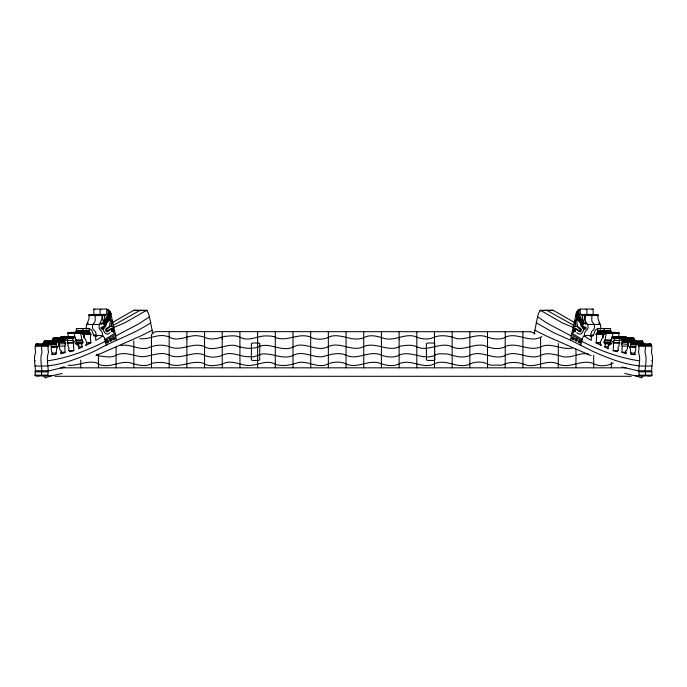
<?xml version="1.0" encoding="UTF-8"?>
<svg xmlns="http://www.w3.org/2000/svg" width="687" height="687" viewBox="0 0 687 687"><rect width="100%" height="100%" fill="white"/><g stroke="black" fill="none" stroke-linecap="round" stroke-linejoin="round"><path stroke-width="1.03" d="M43.058 343.964L44.492 340.632L57.356 340.632L58.61 343.131A5.058 3.529 -90 0 1 58.833 343.998L59.726 348.902L60.396 350.49L61.289 350.722L60.825 353.848L64.363 352.895L65.093 352.233L64.793 346.772L65.909 342.761L64.973 343.775L58.541 343.775L57.914 341.576L59.906 338.038L67.017 338.244L68.159 344.196L67.73 345.209L69.095 348.111L68.58 349.537L69.954 351.701A49.026 34.204 90 0 1 71.706 351.212L73.853 350.636L73.449 345.243L74.136 341.241L73.38 342.916L68.013 342.916M64.973 343.775C63.925 342.032 65.188 338.743 66.613 338.373M292.98 367.828L292.997 331.555M595.028 315.634L593.199 314.431L593.104 309.064L580.24 309.064L580.335 314.431L582.172 315.634L583.134 321.095L584.225 320.546L584.405 318.33A9.996 6.973 -90 0 1 584.611 316.363L584.938 315.29C586.466 315.84 584.096 320.923 586.354 322.641C588.544 324.753 589.017 329.142 585.994 330.791A3.134 2.19 -90 0 0 584.792 332.8L584.173 335.78L585.161 336.544A80.619 56.248 90 0 0 587.72 338.339L591.258 340.426L591.455 335.325L592.718 336.149L593.207 335.754L595.114 330.507A4.457 3.109 -90 0 1 596.23 329.614L597.81 328.515L597.492 330.911L598.179 331.95L596.093 333.976L596.728 337.394A2.654 1.855 -90 0 1 596.539 338.373L596.179 342.942L598.746 344.187A100.079 69.825 -90 0 0 600.524 345.089L601.34 345.484L600.318 343.028C601.125 339.017 603.212 337.918 603.495 334.389C602.147 330.181 604.886 335.436 606.252 333.083L619.331 333.135L618.326 336.888M610.185 328.678C610.743 328.79 610.966 331.709 610.657 332.834L597.793 332.834M102.543 326.866L103.076 328.738L104.295 328.223A1.872 1.305 -90 0 0 104.51 327.364L103.977 325.793M104.862 323.611L104.244 324.041L104.287 323.002L105.128 323.242L105.463 326.213A1.039 0.721 -90 0 1 104.999 326.746L104.269 326.608M91.972 315.634L93.801 314.431L93.896 309.064L106.76 309.064L109.98 311.486A6.922 4.826 -90 0 1 110.959 313.641L112.29 320.554A7.162 4.998 90 0 1 112.505 321.121L113.879 327.381L124.811 322.821L146.623 310.292L148.323 313.057L149.423 316.75L152.918 334.277M86.433 329.107C84.948 324.144 90.478 320.022 88.881 315.05L101.745 315.05L102.389 316.363A9.996 6.973 -90 0 1 102.595 318.33L102.775 320.546L103.866 321.095L104.828 315.634L106.665 314.431L106.76 309.064M67.42 338.554L73.157 338.545L73.792 336.965L74.531 336.939L75.922 339.679L76.704 344.041L77.683 345.518L78.498 344.144L78.73 345.321A24.157 16.857 90 0 1 78.756 347.88L78.713 348.756L79.28 348.524A18.291 12.761 90 0 0 79.804 348.3L82.371 346.763C79.941 341.637 84.604 344.771 82.131 340.117A8.21 5.728 90 0 1 81.598 337.798C80.285 330.936 79.993 335.454 83.823 332.371C82.603 337.188 85.884 338.425 86.682 343.028L85.66 345.484L86.476 345.089A100.079 69.825 90 0 0 88.254 344.187L90.821 342.942L90.461 338.373A2.654 1.855 -90 0 1 90.272 337.394C90.452 335.857 91.972 332.697 89.207 332.834L76.343 332.834C76.034 331.709 76.257 328.79 76.815 328.678M580.24 309.064C572.185 312.843 583.443 321.336 581.537 326.213A1.039 0.721 -90 0 0 582.001 326.746L583.023 325.793M104.063 327.476C103.436 329.477 102.492 325.612 104.235 326.462M579.235 309.468C577.741 314.483 581.4 317.806 582.859 322.091M62.225 373.436L51.508 375.901L48.571 375.789L47.781 375.171C49.43 368.069 45.625 359.954 48.373 352.732A2.619 1.829 -90 0 0 48.408 351.478C47.867 349.108 47.326 343.174 50.718 343.904L51.362 348.257A16.205 11.301 -90 0 1 51.164 349.374L52.538 354.664L55.793 354.406L56.523 350.413A2.147 1.494 -90 0 1 56.695 348.867C59.417 344.333 54.445 347.957 51.577 346.995M606.252 333.083L605.402 337.798A8.21 5.728 -90 0 1 604.869 340.117C602.362 344.805 607.093 341.551 604.629 346.763L607.196 348.3A18.291 12.761 90 0 0 607.72 348.524L608.287 348.756L608.244 347.88A24.157 16.857 -90 0 1 608.27 345.321L608.502 344.144L610.64 344.144M222.227 367.828L222.227 331.563M624.775 373.436L635.492 375.901L638.429 375.789L639.219 375.171C637.588 368.06 641.357 359.954 638.627 352.732A2.619 1.829 -90 0 1 638.592 351.478C639.133 349.108 639.674 343.174 636.282 343.904L635.638 348.257A16.205 11.301 90 0 0 635.836 349.374L634.462 354.664L631.207 354.406L630.477 350.413A2.147 1.494 -90 0 0 630.305 348.867C627.583 344.333 632.555 347.957 635.423 346.995M645.557 375.394L648.356 375.901L651.293 375.789L652.083 375.171C650.452 368.06 654.222 359.954 651.491 352.732A2.619 1.829 -90 0 1 651.456 351.478C651.989 349.108 652.538 343.174 649.146 343.904M618.987 342.916L613.62 342.916L612.864 341.241L613.551 345.243L613.148 350.636L615.294 351.212A49.026 34.204 -90 0 1 617.046 351.701L618.42 349.537L617.905 348.111L619.27 345.209L618.841 344.196L619.983 338.244L627.094 338.038L629.086 341.576L628.39 343.131A5.058 3.529 -90 0 0 628.167 343.998L627.274 348.902L626.604 350.49L625.711 350.722L626.175 353.848L621.907 352.233L622.207 346.772L621.194 342.615L622.027 343.775C629.67 344.891 627.437 344.067 629.644 340.632L642.585 340.812M89.207 332.834L89.19 328.515L90.77 329.614A4.457 3.109 -90 0 1 91.886 330.516L93.793 335.754L94.282 336.149L95.545 335.325L95.742 340.426L99.28 338.339A80.619 56.248 90 0 0 101.839 336.544L102.827 335.78L102.208 332.8A3.134 2.19 -90 0 0 101.006 330.791C95.313 326.334 103.874 320.391 101.745 315.05M37.854 343.904C34.462 343.174 35.003 349.108 35.544 351.478A2.619 1.829 -90 0 1 35.509 352.732C32.761 359.954 36.566 368.069 34.917 375.171L35.707 375.789L38.644 375.901L41.443 375.394M578.402 311.117A46.836 32.675 90 0 1 578.428 310.12L578.437 309.974M577.14 311.907C576.204 316.372 578.411 319.721 580.85 322.89A14.29 9.97 -90 0 1 581.236 324.178L581.46 325.209M109.431 326.394L110.444 319.893A43.564 30.391 -90 0 0 110.358 318.158L111.517 321.49L111.122 325.569A5.505 3.839 90 0 1 111.208 326.299L112.754 326.883L114.051 330.833M585.255 315.05L598.119 315.05C596.522 320.022 602.052 324.144 600.567 329.107M581.752 323.817C582.439 321.078 583.469 325.406 582.138 323.611M59.511 343.079L58.653 345.527M574.985 326.17L575.002 326.024A6.037 4.208 90 0 0 575.01 324.728L574.847 323.113A6.355 4.44 -90 0 0 574.718 322.1L574.495 321.121A7.162 4.998 90 0 1 574.71 320.563L576.041 313.641A6.922 4.826 -90 0 1 577.02 311.486L577.819 310.507M581.915 325.612L582.293 326.093L581.949 324.899M630.065 346.995L631.078 343.964L629.867 341.722M622.027 343.775C623.075 342.032 621.812 338.743 620.387 338.373M635.243 340.984L634.444 339.533L621.58 339.533M620.267 338.356L619.64 336.965L619.288 337.257M608.502 344.144L609.317 345.518L612.469 336.939L613.208 336.965L614.341 339.112L613.62 342.916M626.381 338.433L626.733 337.961L626.072 336.965L612.469 336.939M632.813 338.433L633.526 338.038L634.444 339.533M67.618 343.148L67.764 342.16M651.808 365.896C632.83 367.528 614.642 360.735 597.501 353.436A306.909 214.129 -90 0 1 590.202 350.035L570.605 340.202L571.61 333.659A9.309 6.492 -90 0 1 571.902 332.8L573.447 326.626M534.082 334.277L537.577 316.75L538.677 313.057L540.377 310.292L553.241 310.292L575.053 322.821M65.42 339.533L52.556 339.533L51.757 340.984M611.009 341.808L610.382 342.16L610.434 343.337M72.788 338.554L73.38 342.916M105.54 325.209L105.764 324.178A14.29 9.97 90 0 1 106.15 322.89C108.589 319.721 110.796 316.372 109.86 311.907M52.556 339.533L53.56 338.021L59.194 338.416M57.356 340.632L55.922 343.964L56.935 346.995M580.678 345.312L582.825 337.291A44.621 31.13 90 0 0 583.77 336.252C585.633 335.239 589.686 334.835 591.593 336.544M49.49 343.964L50.924 340.632L51.242 341.07M106.811 341.971C107.61 339.936 108.34 344.239 106.476 342.839C104.579 339.799 109.68 338.811 108.34 342.478M110.281 340.237C111.079 338.202 111.809 342.504 109.946 341.104C108.048 338.064 113.149 337.077 111.809 340.743M113.424 338.648C114.222 336.613 114.944 340.924 113.089 339.524C111.191 336.484 116.283 335.496 114.952 339.155M112.505 321.121L112.282 322.1A6.355 4.44 -90 0 0 112.153 323.113L111.99 324.728A6.037 4.208 -90 0 0 111.998 326.024L112.015 326.17M70.941 332.997L70.959 332.371L69.37 333.513M77.373 332.997L77.391 332.371L75.802 333.513M104.604 323.182C105.369 319.017 109.946 316.613 108.615 311.846A46.836 32.675 90 0 0 108.572 310.12L108.563 309.974M610.571 343.208L611.026 343.019M76.566 343.337L76.618 342.16L75.991 341.808M105.248 323.817C106.794 319.541 110.727 315.831 109.181 310.507M112.282 328.618C112.333 333.496 110.693 331.804 111.655 328.188L109.113 329.803A15.028 10.485 90 0 0 108.563 330.258L107.704 330.593A31.276 21.821 -90 0 1 107.129 330.773L106.485 330.653L106.683 329.605A39.537 27.583 90 0 1 108.16 328.257L109.8 326.497L111.208 326.299M74.531 336.939L60.928 336.965L60.267 337.961L60.619 338.433M68.674 336.888L67.669 333.135L80.748 333.083M574.495 321.121L573.121 327.381L562.189 322.821L540.377 310.292M574.718 328.618L574.504 331.254L573.516 332.534L573.276 331.495L574.28 329.666L572.949 330.833M583.813 329.408L583.761 329.545A16.943 11.816 90 0 1 583.151 331.091C582.61 333.075 580.24 335.084 578.265 333.607A34.496 24.062 -90 0 0 576.736 332.783M104.141 322.091C105.549 317.789 109.327 314.509 107.765 309.468M642.86 375.119L641.856 377.936L634.788 375.428M591.181 315.771L591.37 315.29C592.898 315.84 590.528 320.923 592.787 322.641C594.968 324.753 595.449 329.142 592.426 330.791A3.134 2.19 -90 0 0 591.224 332.8L590.365 336.063M597.613 315.771L598.119 315.05M58.781 343.423L59.013 342.899M642.019 341.448L642.508 340.632M110.186 329.322L108.185 331.443C105.506 333.35 104.596 328.815 107.12 327.965L109.8 326.497M105.549 326.857L106.82 322.701L109.37 320.108A2.636 1.838 90 0 0 109.628 319.532L109.697 319.309A10.571 7.377 -90 0 1 109.903 318.519L110.538 315.281A32.564 22.723 -90 0 0 110.641 314.019M105.137 324.41L104.038 324.539A2.705 1.881 -90 0 1 103.694 324.17L103.617 324.066M586.586 327.845C581.494 332.989 586.801 323.843 584.852 328.292M635.758 341.07L636.162 340.812M102.148 328.292C100.199 323.843 105.506 332.989 100.414 327.845M75.974 343.019L82.663 342.676M626.072 336.965L625.548 337.051M61.452 337.051L60.928 336.965M616.059 332.997L616.041 332.371L617.63 333.513M604.225 332.834C604.534 331.709 604.311 328.79 603.753 328.678M583.383 324.066L583.306 324.17A2.705 1.881 90 0 1 582.962 324.539L581.863 324.41M582.731 326.608L582.49 327.364A1.872 1.305 -90 0 0 582.705 328.223L583.924 328.738L584.457 326.866M505.349 363.767L502.077 365.132L490.965 365.158L488.457 364.608C483.201 361.113 474.373 361.371 469.049 364.496C457.387 368.807 447.435 359.378 435.781 363.131C424.549 370.336 412.123 358.966 400.315 363.251C394.072 367.219 385.244 365.484 378.735 362.848C367.803 360.151 358.442 367.94 347.605 364.668C341.43 361.079 332.388 361.353 326.196 364.857C316.243 367.88 308.008 360.701 298.098 362.564C290.987 365.063 282.975 366.721 275.324 364.385C267.801 359.541 259.411 364.548 251.631 365.304C241.687 366.884 231.768 358.425 222.245 364.222C216.414 365.518 208.419 367.056 203.232 363.165C192.042 359.842 182.321 367.588 171.123 364.806C165.309 361.955 158.594 361.989 152.308 363.2C145.369 367.803 136.687 364.677 129.508 362.607C118.98 361.001 109.851 368.404 99.143 364.548L97.494 363.165C87.189 359.696 78.155 366.205 68.107 365.235M98.396 315.634C102.105 315.239 98.301 308.016 101.332 309.468M612.143 333.487L612.976 333.427L611.834 337.798A8.21 5.728 -90 0 1 611.447 339.644M618.575 333.487L619.116 333.083M292.98 347.09C304.401 340.443 316.947 352.912 328.36 346.549C340.237 341.147 352.208 352.508 363.741 346.566M53.835 338.416L67.017 338.244M505.28 363.827C512.21 361.379 519.913 362.384 526.465 365.14C537.337 367.76 547.805 358.571 558.299 364.162C570.012 369.151 580.901 359.138 592.735 363.26C598.54 366.849 607.402 366.411 613.225 362.959M139.873 338.665C149.311 339.833 157.417 333.418 167.07 336.304A5.298 1.769 0 0 1 168.942 336.87C178.594 342.925 188.745 333.951 198.818 335.952C204.073 336.141 208.204 340.022 213.88 338.768C217.839 338.931 221.369 336.974 225.181 336.338C229.956 335.977 235.349 335.076 239.832 337.094C247.698 341.817 256.285 336.621 264.297 335.926C268.394 336.046 273.143 335.471 276.638 338.004C288.093 341.319 298.304 332.997 309.734 336.767C315.651 340.374 324.874 339.773 330.825 336.269C342.169 333.616 352.087 341.946 363.449 337.892C369.864 333.985 377.833 336.226 384.351 338.545C395.111 341.096 403.965 333.556 414.665 336.304C420.633 339.198 428.405 340.237 434.485 337.059C441.853 334.457 449.916 336.055 456.864 338.657C467.246 340.048 477.139 332.663 487.512 337.205C492.965 339.043 501.184 340.323 506.285 336.75C518.17 332.285 530.553 343.792 541.871 336.553M603.349 333.023L602.49 334.517L603.16 337.394A2.654 1.855 -90 0 1 603.109 337.824M95.407 336.544C97.314 334.835 101.367 335.239 103.23 336.252A44.621 31.13 -90 0 0 104.175 337.291L106.322 345.312M257.625 347.193C268.892 341.078 281.223 352.629 292.98 347.107M87.962 323.225L88.116 323.13A3.04 2.121 90 0 1 88.297 323.019M149.242 316.947L139.049 323.689L115.948 335.883M105.369 340.64L115.717 334.277M105.085 339.275L114.806 333.315M150.814 322.744C133.956 334.045 114.411 340.117 96.798 350.035A306.909 214.129 90 0 1 89.499 353.436C72.358 360.735 54.17 367.528 35.192 365.896M146.623 310.292L133.759 310.292L111.947 322.821M152.239 330.249L140.251 336.183L95.965 355.643M363.741 346.54C375.832 341.31 389.04 353.075 400.521 346.042C405.777 345.415 411.951 344.316 416.803 346.866M546.217 310.61L546.809 310.292L573.095 325.003M553.241 310.292L539.784 310.61M257.625 347.218C250.205 349.425 242.348 348.034 235.426 345.492C224.889 343.672 213.459 352.774 203.446 346.154C191.888 342.212 180.432 351.924 169.208 346.609C162.415 344.213 154.36 344.926 147.98 348.017C138.345 350.379 130.539 343.483 120.946 345.561M585.668 309.468C588.699 308.016 584.895 315.239 588.604 315.634M592.1 309.468L593.104 309.064M105.609 341.164C87.361 350.602 67.893 357.867 47.506 360.847M113.905 325.003L140.191 310.292L140.783 310.61M642.714 343.904C646.106 343.174 645.565 349.108 645.024 351.478A2.619 1.829 -90 0 0 645.059 352.732C647.789 359.954 644.02 368.06 645.651 375.171L644.861 375.789L641.924 375.901L639.125 375.394M151.879 333.066L155.906 331.615L530.39 331.727M52.075 375.428L45.007 377.936L44.002 375.119M573.027 330.748L574.564 326.514L577.363 326.445L579.88 327.965C582.404 328.815 581.494 333.35 578.815 331.443L576.814 329.322M65.119 367.021L48.88 370.834M47.875 375.394L45.076 375.901L42.139 375.789L41.349 375.171C42.998 368.069 39.193 359.954 41.941 352.732A2.619 1.829 -90 0 0 41.976 351.478C41.435 349.108 40.894 343.174 44.286 343.904M34.642 360.847L35.329 360.744M572.563 347.991C561.597 350.542 551.3 341.843 540.609 346.901C529.145 351.813 518.238 342.238 506.422 346.042C500.084 350.061 491.162 348.73 484.704 345.638C473.429 342.847 463.175 351.976 452.166 346.883M147.216 310.61L133.759 310.292M93.801 314.431L106.665 314.431M580.335 314.431L593.199 314.431M88.666 315.161L101.599 315.093M585.401 315.093L598.334 315.161M88.881 315.05L102.062 315.29M584.938 315.29L597.802 315.29M88.554 315.513L101.418 315.513M101.616 315.634L104.828 315.634M582.172 315.634L585.384 315.634M585.582 315.513L598.446 315.513M86.442 324.444L99.306 324.444M587.694 324.444L600.558 324.444M76.326 328.515L89.267 328.463M597.733 328.463L610.674 328.515M76.291 328.635L89.155 328.635M597.845 328.635L610.709 328.635M76.635 330.705L89.499 330.705M597.501 330.705L610.365 330.705M76.643 330.911L89.508 330.911M597.492 330.911L610.357 330.911M76.566 331.04L89.43 331.04M597.57 331.04L610.434 331.04M75.931 331.701L88.795 331.701M598.205 331.701L611.069 331.701M75.922 331.821L88.786 331.821M598.214 331.821L611.078 331.821M70.959 332.371L89.001 332.268M597.999 332.268L616.041 332.371M71.07 332.534L83.934 332.534M603.066 332.534L615.93 332.534M83.651 333.023L90.469 333.092M596.531 333.092L602.954 333.092M67.669 333.135L80.534 333.135M606.466 333.135L619.331 333.135M67.592 333.427L82.234 333.513M604.766 333.513L619.408 333.427M82.363 334.517L90.942 334.517M596.058 334.517L604.637 334.517M93.329 335.222L95.476 335.222M591.524 335.222L593.671 335.222M93.398 335.325L95.545 335.325M591.455 335.325L593.602 335.325M61.014 337.008L73.878 337.008M613.122 337.008L625.986 337.008M60.301 337.832L73.166 337.832M613.834 337.832L626.699 337.832M53.474 338.038L66.424 338.021M620.576 338.021L633.526 338.038M619.983 338.244L632.847 338.244M53.749 338.373L59.108 338.373M627.892 338.373L633.251 338.373M60.267 338.416L73.157 338.545M613.843 338.545L626.733 338.416M627.806 338.416L633.165 338.416M614.212 338.554L619.58 338.554M52.719 339.095L65.823 339M621.177 339L634.281 339.095M52.641 339.198L65.505 339.198M621.495 339.198L634.359 339.198M52.229 339.782L65.093 339.782M621.907 339.782L634.771 339.782M75.699 340.117L82.131 340.117M604.869 340.117L611.301 340.117M75.664 340.305L82.096 340.305M604.904 340.305L611.336 340.305M52.212 340.477L65.076 340.477M66.545 340.451L72.977 340.451M76.446 340.537L81.813 340.537M605.187 340.537L610.554 340.537M614.023 340.451L620.455 340.451M621.924 340.477L634.788 340.477M76.394 340.649L81.753 340.649M605.247 340.649L610.606 340.649M57.914 341.576L64.346 341.576M622.654 341.576L629.086 341.576M57.914 341.765L64.346 341.765M622.654 341.765L629.086 341.765M44.183 341.98L57.047 341.98M58.103 342.049L64.921 342.074M622.078 342.074L628.897 342.049M629.953 341.98L642.817 341.98L643.942 343.964M43.831 342.152L56.695 342.152M76.618 342.16L83.05 342.16M603.95 342.16L610.382 342.16M630.305 342.152L643.169 342.152M86.691 342.512L90.976 342.512M596.024 342.512L600.309 342.512M604.337 342.676L610.76 342.676M68.142 342.77L73.5 342.77M76.24 342.676L82.732 342.753M604.268 342.753L610.7 342.753M613.5 342.77L618.858 342.77M86.528 342.942L90.821 342.942M596.179 342.942L600.472 342.942M43.315 343.028L56.334 343.011M630.666 343.011L643.685 343.028M43.247 343.139L56.111 343.139M76.128 343.268L81.487 343.268M605.513 343.268L610.872 343.268M630.889 343.139L643.753 343.139M76.025 343.32L81.384 343.32M605.616 343.32L610.975 343.32M75.716 343.766L82.148 343.766M604.912 343.861L611.284 343.766M50.563 343.964L55.922 343.964M631.078 343.964L636.437 343.964M36.016 343.998L48.88 343.998M638.12 343.998L650.984 343.998M50.606 344.247L55.965 344.247M76.36 344.144L78.498 344.144M631.035 344.247L636.394 344.247M35.913 344.299L48.768 344.299M76.094 344.385L78.241 344.385M608.759 344.385L610.906 344.385M638.232 344.299L651.087 344.299M50.941 344.848L56.3 344.848M630.7 344.848L636.059 344.848M35.922 345.029L48.786 345.029M638.214 345.029L651.078 345.029M35.853 345.252L48.708 345.252M638.292 345.252L651.147 345.252M35.363 345.698L48.227 345.698M638.773 345.698L651.637 345.698M35.243 346.025L48.107 346.025M58.421 346.119L64.853 346.119M622.147 346.119L628.579 346.119M638.893 346.025L651.757 346.025M79.151 346.763L82.371 346.763M604.629 346.763L607.849 346.763M51.482 346.969L56.841 346.969M630.159 346.969L635.518 346.969M68.494 350.636L73.853 350.636M613.148 350.636L618.506 350.636M60.808 352.233L65.093 352.233M621.907 352.233L626.192 352.233M52.066 353.118L56.351 353.118M630.649 353.118L634.934 353.118M51.508 354.406L55.793 354.406M631.207 354.406L635.492 354.406M60.473 367.828L626.046 367.828M35.75 370.757L48.614 370.757M638.386 370.757L651.25 370.757M34.925 371.847L47.789 371.847M639.211 371.847L652.075 371.847M34.917 375.171L47.781 375.171M639.219 375.171L652.083 375.171M35.707 375.789L48.571 375.789M638.429 375.789L651.293 375.789M55.115 376.296L631.19 376.296M105.051 324.899L104.707 326.093L105.085 325.612M582.765 326.462C584.508 325.612 583.564 329.477 582.937 327.476M588.252 353.985C579.081 352.173 571.696 358.777 562.438 356.579C555.517 354.578 547.805 352.096 540.721 355.325C529.016 361.061 516.057 348.824 504.593 355.84C492.734 360.563 480.599 349.03 469.23 355.746C461.707 358.528 454.399 355.995 447.435 353.951C443.072 354.123 437.396 352.792 433.918 355.772C422.488 359.816 412.037 351.169 400.573 354.501C394.441 358.459 385.553 357.146 379.181 354.286C367.854 351.1 357.506 360.22 346.514 355.402C339.06 351.796 330.335 354.406 322.993 356.639C312.928 358.125 302.735 349.863 292.98 355.565C283.568 359.567 274.379 354.028 265.148 353.925C259.703 353.109 255.822 357.85 250.274 356.708C240.879 357.48 232.258 350.671 222.803 355.016C217.367 357.687 208.65 358.116 203.395 354.604C191.836 350.662 180.243 360.546 169.071 354.981C159.839 351.005 150.977 356.596 141.934 356.716C133.621 356.029 125.541 351.443 116.867 354.81C112.093 358.434 104.742 356.433 99.22 355.96L96.524 354.252M651.671 360.744L652.358 360.847M639.494 360.847C619.107 357.867 599.639 350.602 581.391 341.164M638.12 370.834L621.881 367.021M67.712 337.257L67.36 336.965L66.733 338.356M93.896 309.064L94.9 309.468M530.398 331.615L535.036 333.281M570.605 340.202L553.516 332.628L536.186 322.744M591.035 355.643L546.749 336.183L534.761 330.249M571.052 335.883L547.951 323.689L537.758 316.947M67.884 333.083L68.425 333.487M571.283 334.277L581.631 340.64M572.194 333.315L581.915 339.275M599.038 323.225L598.884 323.13A3.04 2.121 -90 0 0 598.703 323.019M611.198 333.513L609.609 332.371L609.627 332.997M84.046 333.092L84.51 334.517L83.84 337.394A2.654 1.855 -90 0 0 83.891 337.824M452.166 346.858C440.427 341.147 428.585 352.216 416.803 346.883M83.247 328.678C82.689 328.79 82.466 331.709 82.775 332.834M74.857 333.487L74.024 333.427L75.166 337.798A8.21 5.728 90 0 0 75.553 339.644M44.492 340.632L44.981 341.448M96.635 336.063L95.785 332.8A3.134 2.19 -90 0 0 94.574 330.791C91.551 329.142 92.032 324.753 94.213 322.641C96.472 320.923 94.102 315.84 95.63 315.29L95.819 315.771M113.973 330.748L112.72 329.666L113.724 331.495L113.484 332.534L112.496 331.254L112.187 328.73M581.451 326.857L580.18 322.701L577.63 320.108A2.636 1.838 -90 0 1 577.372 319.532L577.303 319.309A10.571 7.377 -90 0 0 577.097 318.519L576.462 315.281A32.564 22.723 90 0 1 576.359 314.019M577.2 326.497L578.84 328.257A39.537 27.583 -90 0 1 580.317 329.605L580.515 330.653L579.871 330.773A31.276 21.821 90 0 1 579.296 330.593L578.506 330.318A15.028 10.485 -90 0 0 577.887 329.803L575.345 328.188C576.367 331.615 574.59 333.659 574.813 328.73M628.347 345.527L627.489 343.079M627.987 342.899L628.219 343.423M89.198 315.29L89.387 315.771M103.187 329.408L103.239 329.545A16.943 11.816 90 0 0 103.849 331.091C104.39 333.075 106.76 335.084 108.735 333.607A34.496 24.062 90 0 1 110.264 332.783M636.299 341.722L637.51 343.964M76.3 342.753L76.429 343.208M578.66 342.478C577.303 338.459 582.774 340.254 580.3 343.011C578.471 343.74 579.596 340.031 580.189 341.971M575.191 340.743C573.834 336.724 579.304 338.519 576.831 341.276C575.002 342.006 576.127 338.296 576.719 340.237M572.048 339.155C570.699 335.144 576.161 336.939 573.688 339.687C571.867 340.417 572.992 336.716 573.576 338.648M113.553 326.626L115.098 332.8A9.309 6.492 90 0 1 115.39 333.659L116.395 340.202M582.396 323.182C581.631 319.017 577.054 316.613 578.385 311.846A46.836 32.675 -90 0 1 578.428 310.12M619.236 342.16L619.382 343.148M577.569 326.394L576.556 319.893A43.564 30.391 90 0 1 576.642 318.158L575.483 321.49L575.878 325.569A5.505 3.839 90 0 0 575.792 326.299M611.353 362.35L611.353 367.828M593.68 355.342L593.68 367.828M575.972 349.108L575.972 367.828M558.316 343.448L558.316 367.828M540.592 337.386L540.592 339.206M540.609 339.344L540.609 367.828M522.91 331.555L522.91 367.828M505.237 331.555L505.237 367.828M487.512 331.555L487.53 367.828M469.856 331.555L469.839 367.828M452.149 331.555L452.166 367.828M434.476 331.555L434.493 367.828M416.82 331.555L416.803 367.828M399.13 339.292L399.13 367.828M399.104 331.555L399.104 339.249M381.431 331.555L381.397 367.828M363.741 331.555L363.741 367.828M346.068 331.555L346.033 367.828M328.343 331.555L328.36 367.828M310.704 367.828L310.67 331.555M275.307 331.555L275.307 367.828M257.616 331.555L257.625 367.828M239.909 331.555L239.952 367.828M222.219 337.016L222.219 339.241M204.554 331.555L204.554 367.828M186.881 339.223L186.881 367.828M186.864 331.555L186.864 339.292M169.157 331.555L169.208 367.828M151.475 334.509L151.501 367.828M133.802 340.829L133.802 367.828M116.094 347.09L116.094 367.828M98.439 354.003L98.439 367.811M80.748 360.194L80.748 367.828M63.041 366.583L63.041 367.828M108.572 310.12A46.836 32.675 -90 0 1 108.598 311.117M109.98 311.486A6.922 4.826 90 0 1 110.959 313.641M583.143 321.731L583.134 322.409A3.478 2.43 -90 0 0 583.16 323.088L583.838 323.921A2.422 1.692 -90 0 0 584.302 323.337C584.809 322.804 583.143 320.486 583.143 321.731M251.433 343.989L251.348 359.79A2.173 0.73 0 0 0 253.537 360.452L257.616 360.452A2.173 0.73 0 0 0 259.686 359.713L259.78 343.732A2.173 0.73 0 0 0 257.668 343.002L253.623 343.002A2.173 0.73 0 0 0 251.442 343.672L251.433 343.989M103.857 321.55L103.866 322.409A3.478 2.43 -90 0 1 103.84 323.088L103.162 323.921A2.422 1.692 90 0 1 102.698 323.337L103.05 321.963L103.857 321.55M434.811 359.55L434.802 359.79A2.173 0.73 0 0 1 432.612 360.452L428.533 360.452A2.173 0.73 0 0 1 426.464 359.713L426.369 343.732A2.173 0.73 0 0 1 428.482 343.002L432.527 343.002A2.173 0.73 0 0 1 434.708 343.672L434.811 359.55M585.23 323.242C584.877 325.054 587.308 324.23 586.02 323.13A3.04 2.121 90 0 0 585.736 322.959L585.23 323.242M101.788 323.448L100.98 324.462L100.98 323.13A3.04 2.121 -90 0 1 101.264 322.959L101.788 323.448"/></g></svg>
